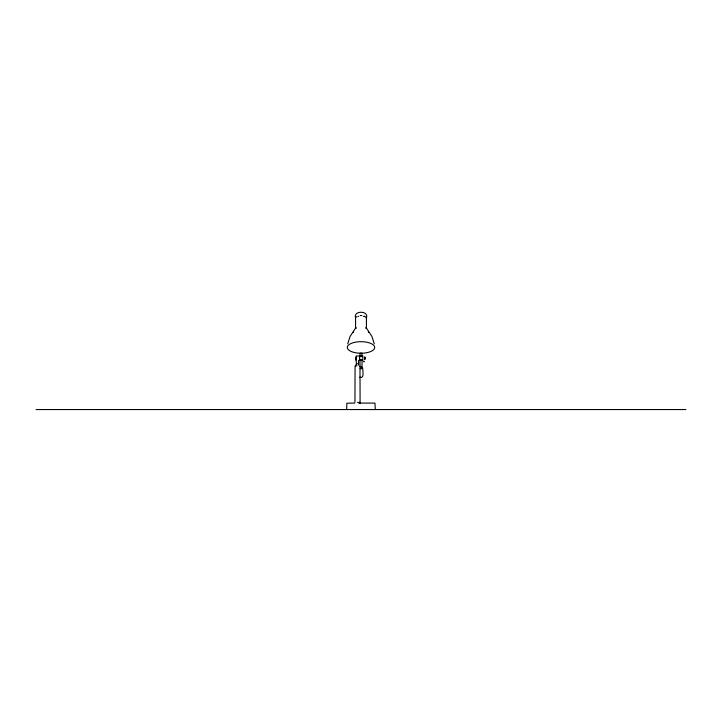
<?xml version="1.0" encoding="UTF-8"?>
<svg xmlns="http://www.w3.org/2000/svg" width="722" height="722" viewBox="0 0 722 722"><rect width="100%" height="100%" fill="white"/><g stroke="black" fill="none" stroke-linecap="round" stroke-linejoin="round"><path stroke-width="1.08" d="M347.715 343.843L350.125 336.389L355.567 328.068L355.567 317.942L356.46 316.606M356.497 364.114L356.027 359.782M356.027 359.502L356.027 358.879M356.027 358.392L356.226 356L362.995 356M359.52 358.951L359.574 360.359L362.995 360.368M359.52 357.913L359.52 358.581L359.565 356.677M359.52 357.282L359.52 356.614M359.565 360.197L359.52 356.063M359.565 359.43L359.565 358.834M354.962 402.145L355.053 366.171L355.765 365.81M364.79 358.139L364.763 359.394M359.565 359.8L358.545 360.603L358.536 365.133M360.107 353.491L359.989 356.83L360.648 356.253M364.529 361.361L363.96 361.884L363.401 361.361M374.285 343.834L371.884 336.38L366.406 328.023L366.442 317.951C369.285 310.334 352.643 310.37 355.612 317.978M356.163 328.366L356.307 327.734M359.33 403.21L360.088 403.21L359.989 366.171M353.103 332.589L353.699 331.723M361.541 359.89L360.458 359.89M360.179 315.55L361.83 315.55M362.074 353.22L359.926 353.22A13.691 5.776 0 0 1 349.331 344.439A13.691 5.776 0 0 1 372.678 344.439A13.691 5.776 0 0 1 362.074 353.22L359.926 353.22M358.527 363.744L356.506 363.744L355.414 365.846M356.56 365.846L357.02 365.846M359.276 402.407L360.007 402.407M357.516 402.425L358.058 402.425M359.141 402.425L359.727 402.425M354.782 403.066L346.84 403.219L346.686 409.257M358.861 403.066L374.944 403.102L375.314 409.257M36.1 409.555L685.9 409.555M361.352 356.253L362.002 356.659M361.28 366.993L361.884 368.328L360.134 368.328A1.02 0.939 0 0 0 361.83 368.4A1.02 0.939 0 0 0 361.289 366.929M364.457 316.065L366.442 317.951M359.818 377.164C364.872 379.339 362.408 369.944 362.751 367.922M364.763 356.966C364.845 363.816 364.781 353.067 364.79 358.807M368.31 331.723L368.897 332.589M365.693 327.734L365.846 328.366M361.921 353.491L362.011 356.83M362.02 359.412L362.029 367.76M362.859 356.966L362.859 359.394M359.989 359.421L359.989 366.713M356.027 357.101L356.027 357.561M356.027 357.968L356.027 358.987M356.027 359.421L356.027 360.152M357.742 316.669A4.007 1.697 0 0 1 358.626 316.29M363.337 316.281A4.007 1.697 0 0 1 363.825 316.453"/></g></svg>
